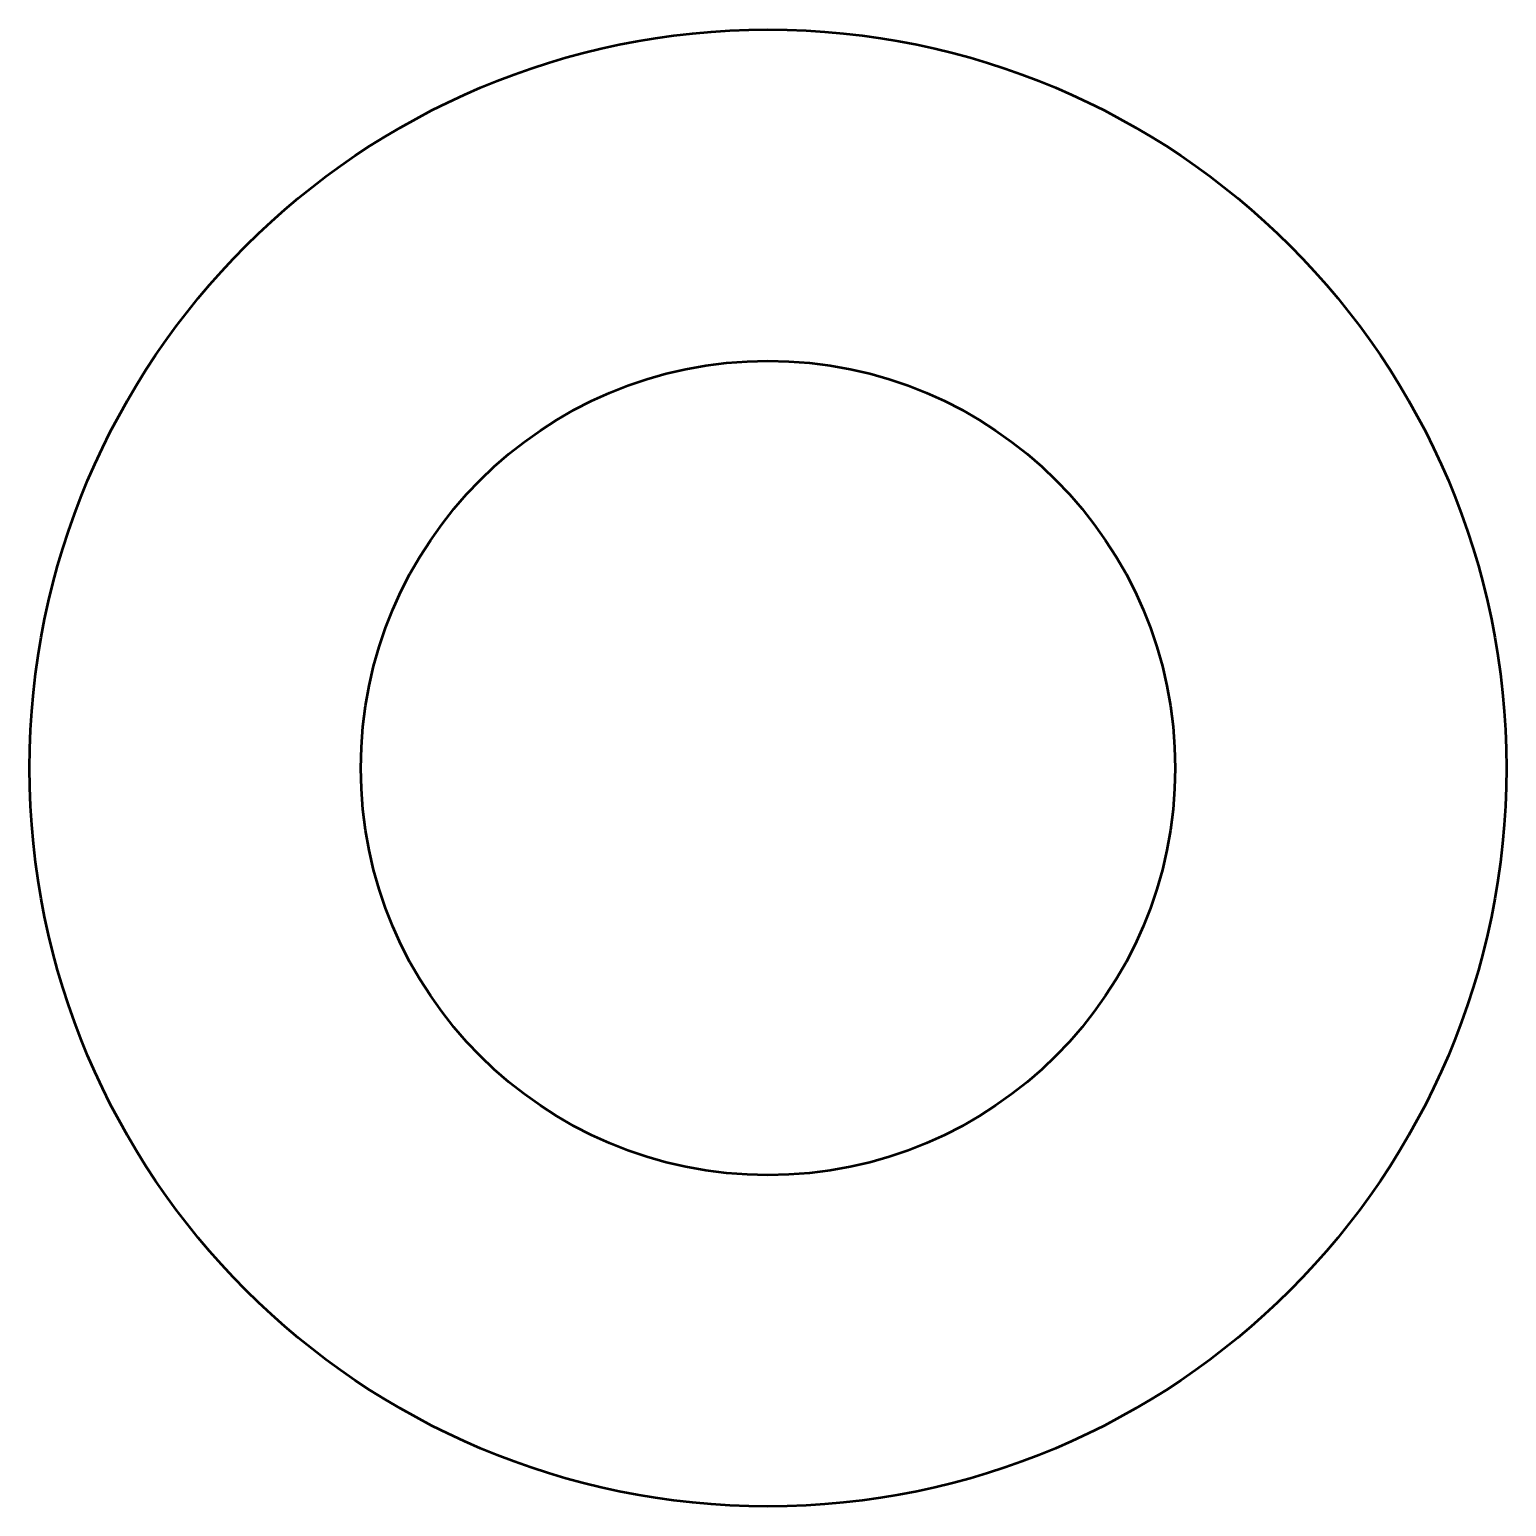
# Model space of a CAD drawing. Header units: millimetres. Extents: x 0 to 107, y 0 to 107.
import ezdxf

# ---------------------------------------------------------------- set-up
doc = ezdxf.new("R2010")
doc.units = ezdxf.units.MM
doc.layers.add('IV_INTERIOR_PROFILES', color=7, linetype='Continuous', lineweight=50)
doc.layers.add('IV_OUTER_PROFILE', color=7, linetype='Continuous', lineweight=50)

msp = doc.modelspace()

# ---------------------------------------------------------------- linework, layer by layer
at = {"layer": 'IV_INTERIOR_PROFILES'}
msp.add_circle((53.5, 53.5), 29.5, dxfattribs=at)
at = {"layer": 'IV_OUTER_PROFILE'}
msp.add_circle((53.5, 53.5), 53.5, dxfattribs=at)

doc.saveas('drawing.dxf')
